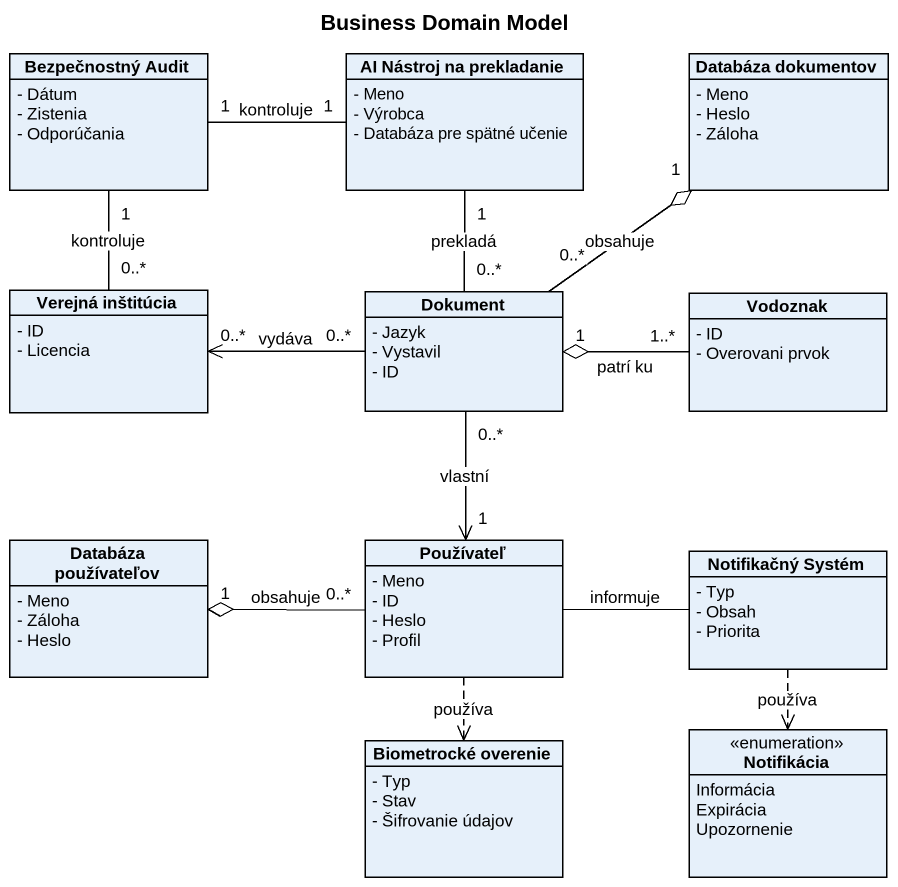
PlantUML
@startuml
title Business Domain Model
hide circle
hide empty members
skinparam classAttributeIconSize 0
class "Bezpečnostný Audit" as Bezpečnostný_Audit {
  - Dátum
  - Zistenia
  - Odporúčania
}
class "AI Nástroj na prekladanie" as AI_Nástroj_na_prekladanie {
  - Meno
  - Výrobca
  - Databáza pre spätné učenie
}
class "Databáza dokumentov" as Databáza_dokumentov {
  - Meno
  - Heslo
  - Záloha
}
class "Verejná inštitúcia" as Verejná_inštitúcia {
  - ID
  - Licencia
}
class Dokument {
  - Jazyk
  - Vystavil
  - ID
}
class Vodoznak {
  - ID
  - Overovani prvok
}
class "Databáza používateľov" as Databáza_používateľov {
  - Meno
  - Záloha
  - Heslo
}
class Používateľ {
  - Meno
  - ID
  - Heslo
  - Profil
}
class "Notifikačný Systém" as Notifikačný_Systém {
  - Typ
  - Obsah
  - Priorita
}
class "Biometrocké overenie" as Biometrocké_overenie {
  - Typ
  - Stav
  - Šifrovanie údajov
}
enum Notifikácia {
  Informácia
  Expirácia
  Upozornenie
}
Bezpečnostný_Audit "1" -right- "1" AI_Nástroj_na_prekladanie : kontroluje
Bezpečnostný_Audit "1" -- "0..*" Verejná_inštitúcia : kontroluje
AI_Nástroj_na_prekladanie "1" -- "0..*" Dokument : prekladá
Verejná_inštitúcia "0..*" <-right- "0..*" Dokument : vydáva
Dokument "0..*" -up-o "1" Databáza_dokumentov : obsahuje
Dokument "0..*" --> "1" Používateľ : vlastní
Vodoznak "1..*" -left-o "1" Dokument : patrí ku
Používateľ "0..*" -left-o "1" Databáza_používateľov : obsahuje
Používateľ ..> Biometrocké_overenie : používa
Notifikačný_Systém -left- Používateľ : informuje
Notifikačný_Systém ..> Notifikácia : používa
@enduml
